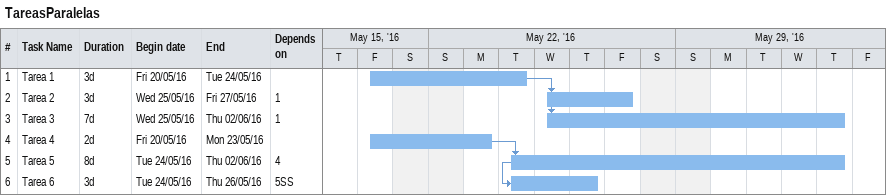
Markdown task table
TareasParalelas

| ID | Task | Duration | Start | Finish | Predecessors |
|---|---|---|---|---|---|
| 1 | Tarea 1 | 3d | 2016-05-20 | 2016-05-24 |  |
| 2 | Tarea 2 | 3d | 2016-05-25 | 2016-05-27 | 1 |
| 3 | Tarea 3 | 7d | 2016-05-25 | 2016-06-02 | 1 |
| 4 | Tarea 4 | 2d | 2016-05-20 | 2016-05-23 |  |
| 5 | Tarea 5 | 8d | 2016-05-24 | 2016-06-02 | 4 |
| 6 | Tarea 6 | 3d | 2016-05-24 | 2016-05-26 | 5SS |
